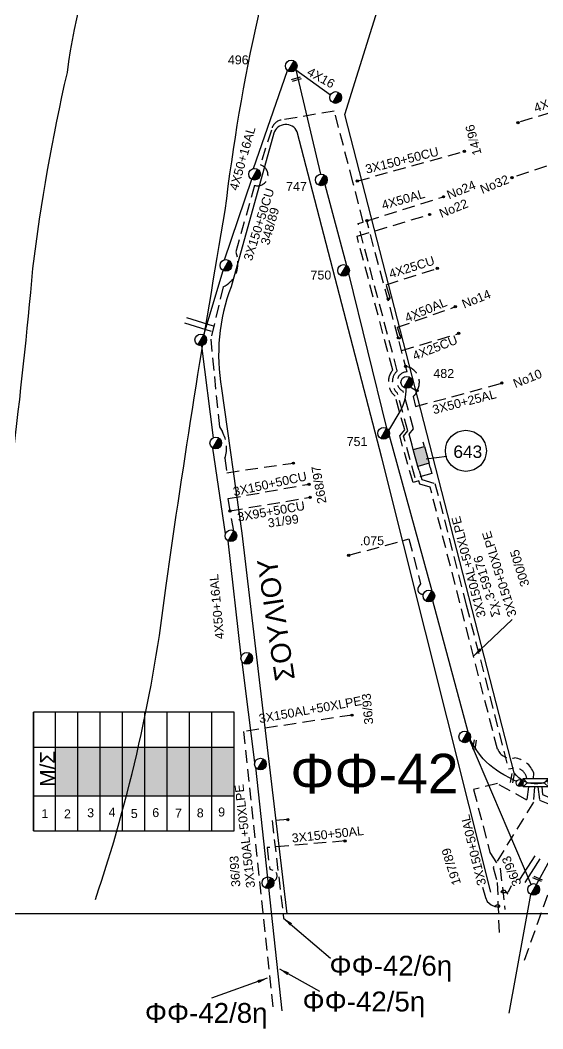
# Model space of a CAD drawing. Header units: millimetres. Extents: x 1905 to 5666, y 713 to 3158.
# Drawn here: x 2325.5 to 2431, y 713.5 to 917 of the extents above; entities that cross this region are included whole.
import ezdxf
from ezdxf.enums import TextEntityAlignment as Align

# ---------------------------------------------------------------- set-up
doc = ezdxf.new("R2010")
doc.units = ezdxf.units.MM
doc.linetypes.add('DASHED', pattern=[19.05, 12.7, -6.35])
for name, color, linetype in [('Link Box 4 Διευθύνσεων', 7, 'Continuous'), ('Ασφαλειοκιβώτια Χ.Τ 9 αναχωρήσεων', 7, 'Continuous'), ('Γέφυρες Εναερίου Δικτύου', 7, 'Continuous'), ('Γυμνά εναέρια ΧΤ (3Φ)   4x50AL', 7, 'Continuous'), ('Γυμνά εναέρια ΧΤ και ΦΟΠ (3Φ)   4x50+16AL', 7, 'Continuous'), ('Εναέρια παροχή ΧΤ 4x16', 7, 'SYN_LINE'), ('Επιγραφές - Σχήματα', 7, 'Continuous'), ('Καλώδια ΧΤ   3x150+50AL', 7, 'DASHED'), ('Καλώδια ΧΤ   3x150+50CU', 7, 'DASHED'), ('Καλώδια ΧΤ   3x150AL+50XLPE', 7, 'DASHED'), ('Καλώδια ΧΤ   3x50+25AL', 7, 'DASHED'), ('Καλώδια ΧΤ   3x95+50CU', 7, 'DASHED'), ('Καλώδια ΧΤ   4x25CU', 7, 'DASHED'), ('Καλώδια ΧΤ   4x50AL', 7, 'DASHED'), ('Μηχανική τομή', 7, 'Continuous'), ('Στύλος ΦΜ', 7, 'Continuous'), ('Στύλος ΦΜ @ 1', 7, 'Continuous'), ('Συνδέσεις', 7, 'Continuous'), ('Τομή', 7, 'Continuous'), ('Υποσταθμός εναέριος 2 στύλων', 7, 'Continuous'), ('Υποσταθμός πόλεως', 7, 'Continuous'), ('Υπόβαθρο ΔΕΗ', 7, 'Continuous'), ('Υπόγεια Καλώδια Δικτύου ΧΤ   .075', 7, 'DASHED')]:
    doc.layers.add(name, color=color, linetype=linetype)
doc.styles.get("Standard").update_dxf_attribs({"font": 'arial.ttf'})
doc.linetypes.add('SYN_LINE', pattern='A,0.5,-0.0001,["/\\/\\/\\/",Standard,S=0.1,R=0,X=0,Y=-0.05],-0.25', length=0.7501)
doc.dimstyles.new('ISO-25', dxfattribs={"dimtxt": 2.5, "dimasz": 2.5, "dimexe": 1.25, "dimexo": 0.625, "dimtad": 1, "dimtxsty": 'Standard', "dimcen": 2.5, "dimadec": 0, "dimazin": 0, "dimtfac": 1, "dimtmove": 0, "dimatfit": 3, "dimfxl": 1, "dimarcsym": 0})

# ---------------------------------------------------------------- blocks, each defined once
blk = doc.blocks.new('ΥΠΑΡΧΩΝ ΤΣΙΜΕΝΤΕΝΙΟΣ ΣΤΥΛΟΣ')
at = {"layer": 'Στύλος ΦΜ'}
blk.add_hatch(color=7, dxfattribs=at).paths.add_polyline_path([(-1.29, -2.28, 0.574793), (2.62, 0, 0.268822), (1.3, 2.27)])
at = {"layer": 'Στύλος ΦΜ', "color": 7}
blk.add_line((-1.29, -2.28), (1.3, 2.27), dxfattribs=at)
blk.add_circle((0, 0), 2.62, dxfattribs=at)
at = {"layer": 'Στύλος ΦΜ', "flags": 4}
for tag, p in [('ΑΡΙΘΜΟΣ', (-4.68, 8.05)), ('ΤΥΠΟΣ', (-4.91, 3.03))]:
    blk.add_attdef(tag, p, '', height=4, dxfattribs=at)
blk = doc.blocks.new('LINK BOX 4 ΑΝΑΧΩΡΗΣΕΩΝ')
at = {"layer": 'Link Box 4 Διευθύνσεων', "ltscale": 40}
blk.add_hatch(color=256, dxfattribs=at).paths.add_polyline_path([(-3.54, 0), (-3.54, -4.67), (3.54, -4.67), (3.54, 0)])
for p, q in [((-3.54, 0), (-5.33, 0)), ((5.33, 0), (3.54, 0)), ((-3.54, -4.67), (-5.33, -4.67)), ((5.33, -4.67), (3.54, -4.67))]:
    blk.add_line(p, q, dxfattribs=at)
blk.add_lwpolyline([(-3.54, -4.67), (-3.54, 0), (3.54, 0), (3.54, -4.67)], close=True, dxfattribs=at)
blk = doc.blocks.new('ΥΠΟΣΤΑΘΜΟΣ ΕΝΑΕΡΙΟΣ ΕΠΙ 2 ΣΤΥΛΩΝ')
at = {"layer": 'Υποσταθμός εναέριος 2 στύλων', "linetype": 'Continuous'}
for points in [[(-11.97, -2.11, 0.574793), (-8.45, -0.07, 0.268822), (-9.64, 1.98)], [(9.68, -2.15, 0.574793), (13.19, -0.1, 0.268822), (12.01, 1.95)]]:
    blk.add_hatch(color=256, dxfattribs=at).paths.add_polyline_path(points)
for p, q in [((-11.97, -2.11), (-9.64, 1.98)), ((9.68, -2.15), (12.01, 1.95))]:
    blk.add_line(p, q, dxfattribs=at)
for centre in [(-10.81, -0.07), (10.84, -0.1)]:
    blk.add_circle(centre, 2.36, dxfattribs=at)
at = {"layer": 'Υποσταθμός πόλεως', "linetype": 'Continuous', "ltscale": 40}
blk.add_lwpolyline([(-8.57, 2.82), (8.57, 2.82), (8.57, -2.82), (-8.57, -2.82)], close=True, dxfattribs=at)
for points in [[(-5.75, 0), (-8.57, 2.82)], [(-8.57, -2.82), (-5.75, 0)], [(-5.75, 0), (5.75, 0)], [(5.75, 0), (8.57, 2.82)], [(8.57, -2.82), (5.75, 0)]]:
    blk.add_lwpolyline(points, dxfattribs=at)
at = {"layer": 'Υποσταθμός εναέριος 2 στύλων', "ltscale": 40, "flags": 1}
for tag, p in [('ΜΕΤΑΣΧΗΜΑΤΙΣΜΟΣ', (14.09, 2.51)), ('ΙΣΧΥΣ', (14.07, -0.28)), ('ΑΡΙΘΜΟΣ', (14.19, -3))]:
    blk.add_attdef(tag, p, '', height=1.8, dxfattribs=at)
blk = doc.blocks.new('ΑΣΦΑΛΕΙΟΚΙΒΩΤΙΟ ΥΠΟΣΤΑΘΜΟΥ 9 ΑΝΑΧΩΡΗΣΕΩΝ')
at = {"layer": 'Ασφαλειοκιβώτια Χ.Τ 9 αναχωρήσεων', "ltscale": 40}
for p, q in [((-23.8, 40.36), (24.02, 40.36)), ((-9.72, 40.36), (-9.72, -40.64)), ((9.94, 40.36), (9.94, -40.64)), ((-23.8, 31.36), (24.02, 31.36)), ((-23.8, 22.36), (24.02, 22.36)), ((-23.8, 13.36), (24.02, 13.36)), ((-23.8, 4.36), (24.02, 4.36)), ((-23.8, -4.64), (24.02, -4.64)), ((-23.8, -13.64), (24.02, -13.64)), ((-23.8, -22.64), (24.02, -22.64)), ((-23.8, -31.64), (24.02, -31.64))]:
    blk.add_line(p, q, dxfattribs=at)
at = {"layer": 'Ασφαλειοκιβώτια Χ.Τ 9 αναχωρήσεων'}
blk.add_lwpolyline([(-23.8, -40.64), (24.02, -40.64), (24.02, 40.36), (-23.8, 40.36)], close=True, dxfattribs=at)
for s, p in [('1', (-18.67, 37.12)), ('2', (-18.76, 28.01)), ('3', (-18.31, 18.64)), ('4', (-18.05, 9.99)), ('5', (-18.64, 1.02)), ('6', (-18.25, -7.64)), ('7', (-18.51, -16.8)), ('8', (-18.38, -25.61)), ('9', (-18.01, -34.24))]:
    blk.add_text(s, height=3.6, rotation=270, dxfattribs=at).set_placement(p)
at = {"layer": 'Ασφαλειοκιβώτια Χ.Τ 9 αναχωρήσεων', "ltscale": 40}
for tag, height, p in [('ΟΝΟΜΑ', 5, (-0.16, 44.31)), ('ΚΕΙΜΕΝΟ 1', 2, (17.06, 35.59)), ('ΚΕΙΜΕΝΟ 2', 2, (17.06, 26.88)), ('ΚΕΙΜΕΝΟ 3', 2, (17.06, 17.69)), ('ΚΕΙΜΕΝΟ 4', 2, (17.06, 8.71)), ('ΚΕΙΜΕΝΟ 5', 2, (17.06, -0.13)), ('ΚΕΙΜΕΝΟ 6', 2, (17.06, -9.05)), ('ΚΕΙΜΕΝΟ 7', 2, (17.06, -18.13)), ('ΚΕΙΜΕΝΟ 8', 2, (17.06, -26.85)), ('ΚΕΙΜΕΝΟ 9', 2, (17.06, -35.99)), ('ΣΧ', 2, (-0.1, -42.64))]:
    blk.add_attdef(tag, text='', height=height, dxfattribs=at).set_placement(p, align=Align.MIDDLE_CENTER)
blk = doc.blocks.new('ΤΟΜΗ')
at = {"layer": 'Τομή', "ltscale": 40}
for p, q in [((-5.68, 0), (5.68, 0)), ((5.68, -2.33), (-5.68, -2.33))]:
    blk.add_line(p, q, dxfattribs=at)
blk = doc.blocks.new('ΜΗΧΑΝΙΚΗ ΤΟΜΗ')
at = {"layer": 'Μηχανική τομή', "ltscale": 40}
for p, q in [((-1.89, 0.78), (1.89, 0.78)), ((1.89, 0), (-1.89, 0))]:
    blk.add_line(p, q, dxfattribs=at)
blk = doc.blocks.new('_ΣΥΝΔΕΣΗ')
at = {"layer": 'Συνδέσεις', "linetype": 'SYN_LINE', "ltscale": 40}
blk.add_hatch(color=256, dxfattribs=at).paths.add_polyline_path([(0.5, -0.01, 1), (-0.5, -0.01, 1)])
at = {"layer": 'Συνδέσεις'}
blk.add_circle((0, -0.01), 0.5, dxfattribs=at)

msp = doc.modelspace()

# ---------------------------------------------------------------- hatches: boundary and pattern name
at = {"layer": 'Ασφαλειοκιβώτια Χ.Τ 9 αναχωρήσεων', "ltscale": 0.2}
for color, points in [(1, [(2332.62, 760.49), (2337.12, 760.49), (2337.12, 770.31), (2332.62, 770.31)]), (2, [(2337.12, 770.31), (2337.12, 760.49), (2341.62, 760.49), (2341.62, 770.31)]), (85, [(2341.62, 770.31), (2341.62, 760.49), (2346.12, 760.49), (2346.12, 770.31)]), (190, [(2346.12, 770.31), (2346.12, 760.49), (2350.62, 760.49), (2350.62, 770.31)]), (6, [(2350.62, 770.31), (2350.62, 760.49), (2355.12, 760.49), (2355.12, 770.31)]), (27, [(2355.12, 770.31), (2355.12, 760.49), (2359.62, 760.49), (2359.62, 770.31)]), (151, [(2359.62, 770.31), (2359.62, 760.49), (2364.12, 760.49), (2364.12, 770.31)]), (133, [(2364.12, 770.31), (2364.12, 760.49), (2368.62, 760.49), (2368.62, 770.31)])]:
    msp.add_hatch(color=color, dxfattribs=at).paths.add_polyline_path(points)

# ---------------------------------------------------------------- linework, layer by layer
at = {"layer": 'Γέφυρες Εναερίου Δικτύου', "color": 6, "linetype": 'DASHED', "ltscale": 0.2}
for points in [[(2429.27, 762.29), (2429.05, 759.2), (2420.95, 746.05), (2421.75, 743.04), (2422.12, 732.91)], [(2379.5, 755.72), (2376.29, 755.5), (2378.63, 735.83)]]:
    msp.add_lwpolyline(points, dxfattribs=at)
at = {"layer": 'Γέφυρες Εναερίου Δικτύου', "color": 190, "linetype": 'DASHED', "ltscale": 0.2}
msp.add_lwpolyline([(2429.96, 762.29), (2430.29, 759.6), (2435.79, 757.45), (2434.03, 753.93, 0.542292), (2434.96, 752.33, -0.494992), (2435.74, 751.21), (2427.1, 727.05)], format="xyb", dxfattribs=at)
at = {"layer": 'Γυμνά εναέρια ΧΤ (3Φ)   4x50AL', "color": 1, "linetype": 'DASHED', "ltscale": 0.2}
msp.add_lwpolyline([(2395.41, 876.54), (2410.91, 881.39)], dxfattribs=at)
msp.add_lwpolyline([(2401.77, 852.95, 1.545371), (2402.13, 853.35), (2401.62, 855.06), (2413.22, 859.16)], format="xyb", dxfattribs=at)
at = {"layer": 'Γυμνά εναέρια ΧΤ και ΦΟΠ (3Φ)   4x50+16AL', "color": 1, "ltscale": 0.2}
for points in [[(2372.53, 887.09), (2379.4, 906.89)], [(2381.07, 907.03), (2386.11, 885.96)], [(2366.69, 868.68), (2372.2, 884.92)], [(2386.93, 883.84), (2391.31, 867.55)], [(2362.51, 853.52), (2366.41, 866.51)], [(2391.72, 865.9), (2399.42, 834.68)], [(2405.51, 842.17), (2404.2, 843)], [(2399.91, 833.19), (2408.53, 801.85)], [(2408.66, 799.89), (2415.79, 773.42)], [(2416.16, 771.71), (2428.56, 742.65)]]:
    msp.add_lwpolyline(points, dxfattribs=at)
at = {"layer": 'Γυμνά εναέρια ΧΤ και ΦΟΠ (3Φ)   4x50+16AL', "color": 190, "ltscale": 0.2}
for points in [[(2364.45, 832.76), (2362.1, 851.34)], [(2366.89, 813.36), (2364.37, 830.66)], [(2370.09, 788.68), (2367.42, 811.95)], [(2372.82, 767.23), (2370.24, 787.55)], [(2372.95, 766.29), (2378.26, 717.11)]]:
    msp.add_lwpolyline(points, dxfattribs=at)
at = {"layer": 'Γυμνά εναέρια ΧΤ και ΦΟΠ (3Φ)   4x50+16AL', "color": 1, "ltscale": 0.2}
for points in [[(2399.85, 834.25), (2402.15, 838.05, 0.150069), (2403.34, 842.78, -1.052843)], [(2425.64, 763.37), (2423.07, 764.76, -0.113065), (2417.84, 769.36, -0.035292), (2416.27, 771.9, -3.582587)]]:
    msp.add_lwpolyline(points, format="xyb", dxfattribs=at)
at = {"layer": 'Γυμνά εναέρια ΧΤ και ΦΟΠ (3Φ)   4x50+16AL', "color": 27, "ltscale": 0.2}
for points in [[(2429.68, 742.62), (2435.91, 754.07)], [(2424.15, 716.61), (2428.52, 740.57)]]:
    msp.add_lwpolyline(points, dxfattribs=at)
at = {"layer": 'Εναέρια παροχή ΧΤ 4x16', "color": 1, "ltscale": 10}
msp.add_lwpolyline([(2381.07, 907.03), (2388.11, 901.99)], dxfattribs=at)
at = {"layer": 'Επιγραφές - Σχήματα', "ltscale": 0.2}
msp.add_line((2407.41, 828.52), (2411.59, 829.03), dxfattribs=at)
at = {"layer": 'Επιγραφές - Σχήματα'}
msp.add_lwpolyline([(1913.02, 1736.66), (2919.02, 1736.66), (2919.02, 736.68), (1913.02, 736.68)], close=True, dxfattribs=at)
at = {"layer": 'Επιγραφές - Σχήματα', "ltscale": 40}
for points in [[(2418.8, 742.05), (2419.36, 739.95), (2419.71, 739.19), (2420.55, 738.49), (2421.25, 738.14), (2421.74, 738.07), (2422.3, 738.07), (2422.3, 738.28), (2421.95, 738.49), (2421.67, 738.42), (2421.32, 738.21), (2421.18, 738.07)], [(2424.6, 742.33), (2423.97, 741.07), (2423.41, 740.93), (2422.72, 740.93), (2422.51, 741.14), (2422.79, 741.49), (2423.2, 741.49), (2423.55, 741.07), (2423.76, 740.79), (2423.9, 740.72)]]:
    msp.add_lwpolyline(points, dxfattribs=at)
at = {"layer": 'Επιγραφές - Σχήματα', "ltscale": 0.2}
msp.add_circle((2415.42, 830.12), 4.14, dxfattribs=at)
at = {"layer": 'Καλώδια ΧΤ   3x150+50AL', "color": 85, "ltscale": 0.2}
msp.add_lwpolyline([(2430.78, 762.29), (2430.9, 760.79), (2436.68, 758.2), (2441.43, 767.19), (2441.56, 768.43, -0.265185), (2442.3, 769.44), (2454.88, 786.97), (2455.83, 789.58, -0.837258), (2460.28, 789.55), (2467.91, 788.74), (2468.78, 785.37), (2469.51, 785.01)], format="xyb", dxfattribs=at)
at = {"layer": 'Καλώδια ΧΤ   3x150+50AL', "color": 151, "ltscale": 0.2}
msp.add_lwpolyline([(2428.05, 762.29), (2427.72, 759.65), (2421.78, 762.96), (2416.99, 761.8), (2420.25, 749.09), (2422.36, 745.84), (2423.3, 737.59)], dxfattribs=at)
at = {"layer": 'Καλώδια ΧΤ   3x150+50AL', "color": 190, "ltscale": 0.2}
msp.add_lwpolyline([(2391.05, 751.4), (2375.28, 750.04), (2375.84, 745.73), (2376.49, 745.52, -0.837049), (2376.15, 743.15, 61.759212)], format="xyb", dxfattribs=at)
at = {"layer": 'Καλώδια ΧΤ   3x150+50CU', "color": 2, "ltscale": 0.2}
msp.add_lwpolyline([(2408.23, 826.74), (2408.55, 825.57), (2405.16, 824.64), (2402.83, 833.1), (2403.72, 834.16), (2401.62, 841.77, -0.456121), (2401.58, 846.25), (2393.66, 875.97), (2394.7, 876.29), (2392.63, 884.34), (2388.86, 898.67), (2378.14, 896.87, 0.3371), (2376.22, 894.83), (2373.9, 887.9), (2374.42, 887.6, -0.879637), (2372.77, 883.69), (2368.97, 870.23), (2369.23, 869.27, -0.362511), (2366.45, 863.19), (2363.92, 852.67), (2365.66, 834.96), (2366.27, 833.92, -0.218115), (2366.79, 828.66), (2367.14, 825.71), (2380.63, 827.66)], format="xyb", dxfattribs=at)
at = {"layer": 'Καλώδια ΧΤ   3x150+50CU', "ltscale": 0.2}
msp.add_lwpolyline([(2393.5, 884.56), (2415.12, 890.57)], dxfattribs=at)
at = {"layer": 'Καλώδια ΧΤ   3x150+50CU', "color": 190, "ltscale": 0.2}
msp.add_lwpolyline([(2367.84, 818.02), (2367.42, 820.48), (2383.76, 823.4)], dxfattribs=at)
at = {"layer": 'Καλώδια ΧΤ   3x150AL+50XLPE', "color": 133, "ltscale": 0.2}
msp.add_lwpolyline([(2429.05, 763.97), (2429.13, 765.08, 0.281696), (2425.26, 768.15, -0.354632), (2421.79, 769.93), (2408.21, 822.8), (2406.12, 823.41), (2405.94, 824.04), (2404.76, 823.71), (2402.06, 833.13), (2403.07, 834.34), (2401.13, 841.16, -0.415276), (2400.65, 846.42), (2393.45, 873.42), (2408.11, 877.82)], format="xyb", dxfattribs=at)
at = {"layer": 'Καλώδια ΧΤ   3x150AL+50XLPE', "color": 1, "linetype": 'DASHED', "ltscale": 0.2}
msp.add_lwpolyline([(2404.57, 831.25), (2403.95, 833.5), (2403.95, 833.5), (2403.95, 833.5), (2404.84, 834.57), (2402.74, 842.18, -0.813224), (2403.54, 846.05), (2401.77, 852.95), (2395.41, 876.54)], format="xyb", dxfattribs=at)
at = {"layer": 'Καλώδια ΧΤ   3x150AL+50XLPE', "color": 2, "ltscale": 0.2}
msp.add_lwpolyline([(2405.98, 826.12), (2406.54, 824.33), (2409.19, 823.56), (2415.5, 799.04), (2424.01, 765.93), (2424.95, 766.07, -0.421277), (2427.72, 763.97, -8.123086)], format="xyb", dxfattribs=at)
at = {"layer": 'Καλώδια ΧΤ   3x150AL+50XLPE', "color": 151, "ltscale": 0.2}
msp.add_lwpolyline([(2392.46, 776.81), (2370.54, 773.49), (2376.55, 717.1)], dxfattribs=at)
at = {"layer": 'Καλώδια ΧΤ   3x50+25AL', "color": 1, "ltscale": 0.2}
msp.add_lwpolyline([(2403.25, 847.18, -0.545953), (2405.51, 842.17, -0.194179), (2404.77, 841.1), (2405.25, 839.05), (2422.63, 843.76)], format="xyb", dxfattribs=at)
at = {"layer": 'Καλώδια ΧΤ   3x95+50CU', "color": 190, "ltscale": 0.2}
msp.add_lwpolyline([(2368.59, 813.99), (2367.84, 818.02), (2384.01, 820.75)], dxfattribs=at)
at = {"layer": 'Καλώδια ΧΤ   4x25CU', "color": 5, "ltscale": 0.2}
msp.add_lwpolyline([(2439.73, 900.58), (2425.94, 896.35)], dxfattribs=at)
at = {"layer": 'Καλώδια ΧΤ   4x25CU', "color": 1, "ltscale": 0.2}
msp.add_lwpolyline([(2399.94, 860.86, 0.845308), (2400.13, 860.99), (2399.33, 863.65), (2409.67, 866.95)], format="xyb", dxfattribs=at)
msp.add_lwpolyline([(2402.47, 850.36), (2413.89, 853.76)], dxfattribs=at)
at = {"layer": 'Καλώδια ΧΤ   4x50AL', "color": 5, "ltscale": 0.2}
msp.add_lwpolyline([(2442.54, 891.15), (2424.72, 885.27)], dxfattribs=at)
at = {"layer": 'Υπόβαθρο ΔΕΗ', "ltscale": 0.2}
for points in [[(2451.28, 1217.94, -0.000751), (2419.57, 1157.15, -0.005597), (2382.15, 1080.8, -0.001309), (2336.71, 994.08, 0.071105), (2316.91, 940.19, 0.046429), (2302.72, 849.51, -0.000029), (2295.68, 793.56, -0.033052), (2282.76, 737.81, 2.551334)], [(2340.65, 739.61, 0.052154), (2354.92, 802.95, -0.007898), (2366.86, 878.6, -0.025937), (2373.54, 917.81, -0.105265), (2392.43, 977.28, 0.00137), (2432.82, 1055.04, -0.014137), (2450.96, 1090.01, -0.057124), (2470.3, 1094.7, -0.086908), (2486.08, 1093.11, -0.29277), (2494.81, 1081.75, -0.184431), (2492.84, 1072.18, -0.05588), (2490.41, 1070.86, -0.002463), (2436.78, 1048.45, 0.338958)], [(2305.44, 738.79, 0.080852), (2318.63, 790.18, 0.016057), (2328.03, 866.88, -0.02669), (2334.99, 906.48, -0.062898), (2343.94, 940.29, -0.048947), (2362.64, 992.5, 0.027574)], [(2420.49, 741.04), (2398.43, 828.7), (2381.38, 894.51, 0.683572), (2376.64, 894.19), (2368.04, 863.24, 0.136008), (2366.11, 842.72), (2370.21, 813.53), (2379.25, 736.66)]]:
    msp.add_lwpolyline(points, format="xyb", dxfattribs=at)
msp.add_lwpolyline([(2434.25, 765.92, -0.580644), (2425.18, 765.17), (2406.96, 836.04), (2391.01, 898.02), (2405.1, 943.21), (2424.8, 953.38), (2449.07, 862.84), (2460.74, 817.64), (2452.87, 795.73), (2439.1, 777.61)], format="xyb", close=True, dxfattribs=at)
at = {"layer": 'Υπόγεια Καλώδια Δικτύου ΧΤ   .075', "color": 1, "ltscale": 0.2}
msp.add_lwpolyline([(2391.79, 809.04), (2403.93, 812.34), (2406.28, 803.28), (2405.87, 802.69, 0.675646), (2406.84, 801.23, 1.1517)], format="xyb", dxfattribs=at)

# ---------------------------------------------------------------- block references
at = {"layer": 'Link Box 4 Διευθύνσεων', "xscale": 0.5, "yscale": 0.5, "zscale": 0.5, "rotation": 285.3889754812712}
msp.add_blockref('LINK BOX 4 ΑΝΑΧΩΡΗΣΕΩΝ', (2407.53, 829.31), dxfattribs=at)
at = {"layer": 'Ασφαλειοκιβώτια Χ.Τ 9 αναχωρήσεων', "xscale": 0.5, "yscale": 0.5, "zscale": 0.5, "rotation": 90}
msp.add_blockref('ΑΣΦΑΛΕΙΟΚΙΒΩΤΙΟ ΥΠΟΣΤΑΘΜΟΥ 9 ΑΝΑΧΩΡΗΣΕΩΝ', (2348.3, 765.34), dxfattribs=at)
at = {"layer": 'Μηχανική τομή'}
for p, xscale, yscale, zscale, rotation in [((2381.16, 905.3), 0.5000000000003099, 0.5000000000003099, 0.5000000000003099, 196.2823435483727), ((2417.37, 770.8), 0.5000000000002988, 0.5000000000002988, 0.5000000000002988, 79.94545116947702), ((2424.98, 764.02), 0.5000000000002988, 0.5000000000002988, 0.5000000000002988, 79.94545116947702), ((2429.98, 743.94), 0.500000000000338, 0.500000000000338, 0.500000000000338, 156.8515775627483)]:
    msp.add_blockref('ΜΗΧΑΝΙΚΗ ΤΟΜΗ', p, dxfattribs=dict(at, xscale=xscale, yscale=yscale, zscale=zscale, rotation=rotation))
at = {"layer": 'Στύλος ΦΜ @ 1', "ltscale": 40}
ref = msp.add_blockref('ΥΠΑΡΧΩΝ ΤΣΙΜΕΝΤΕΝΙΟΣ ΣΤΥΛΟΣ', (2380.16, 907.78), dxfattribs=dict(at, xscale=0.4499999999998181, yscale=0.4499999999998181, zscale=0.4499999999998181))
ref.add_attrib('ΤΥΠΟΣ', '496', (2367.38, 908.12), dxfattribs={"layer": 'Στύλος ΦΜ', "height": 1.8, "flags": 4})
at = {"layer": 'Στύλος ΦΜ @ 1', "ltscale": 40, "xscale": 0.4499999999998181, "yscale": 0.4499999999998181, "zscale": 0.4499999999998181}
for p in [(2389.14, 901.42), (2372.78, 885.94), (2366.99, 867.54), (2361.92, 852.5), (2364.95, 831.69), (2368, 812.97), (2407.95, 800.83), (2371.19, 788.25), (2415.2, 772.4), (2373.96, 766.9), (2375.48, 742.96)]:
    msp.add_blockref('ΥΠΑΡΧΩΝ ΤΣΙΜΕΝΤΕΝΙΟΣ ΣΤΥΛΟΣ', p, dxfattribs=at)
at = {"layer": 'Στύλος ΦΜ @ 1', "ltscale": 40}
ref = msp.add_blockref('ΥΠΑΡΧΩΝ ΤΣΙΜΕΝΤΕΝΙΟΣ ΣΤΥΛΟΣ', (2386.24, 884.79), dxfattribs=dict(at, xscale=0.4499999999998181, yscale=0.4499999999998181, zscale=0.4499999999998181))
ref.add_attrib('ΤΥΠΟΣ', '747', (2379.13, 882.57), dxfattribs={"layer": 'Στύλος ΦΜ', "height": 1.8, "flags": 4})
ref = msp.add_blockref('ΥΠΑΡΧΩΝ ΤΣΙΜΕΝΤΕΝΙΟΣ ΣΤΥΛΟΣ', (2390.73, 866.53), dxfattribs=dict(at, xscale=0.4499999999998181, yscale=0.4499999999998181, zscale=0.4499999999998181))
ref.add_attrib('ΤΥΠΟΣ', '750', (2384.06, 864.69), dxfattribs={"layer": 'Στύλος ΦΜ', "height": 1.8, "flags": 4})
ref = msp.add_blockref('ΥΠΑΡΧΩΝ ΤΣΙΜΕΝΤΕΝΙΟΣ ΣΤΥΛΟΣ', (2403.49, 843.94), dxfattribs=dict(at, xscale=0.4499999999998181, yscale=0.4499999999998181, zscale=0.4499999999998181))
ref.add_attrib('ΤΥΠΟΣ', '482', (2408.86, 844.83), dxfattribs={"layer": 'Στύλος ΦΜ', "height": 1.8, "flags": 4})
ref = msp.add_blockref('ΥΠΑΡΧΩΝ ΤΣΙΜΕΝΤΕΝΙΟΣ ΣΤΥΛΟΣ', (2398.83, 833.66), dxfattribs=dict(at, xscale=0.4499999999998181, yscale=0.4499999999998181, zscale=0.4499999999998181))
ref.add_attrib('ΤΥΠΟΣ', '751', (2391.36, 831.08), dxfattribs={"layer": 'Στύλος ΦΜ', "height": 1.8, "flags": 4})
ref = msp.add_blockref('ΥΠΑΡΧΩΝ ΤΣΙΜΕΝΤΕΝΙΟΣ ΣΤΥΛΟΣ', (2429.1, 741.6), dxfattribs=dict(at, xscale=0.4499999999998181, yscale=0.4499999999998181, zscale=0.4499999999998181))
ref.add_attrib('ΤΥΠΟΣ', '365', (2436.9, 744.26), dxfattribs={"layer": 'Στύλος ΦΜ', "height": 1.8, "flags": 4})
at = {"layer": 'Συνδέσεις', "xscale": 0.4499999999998181, "yscale": 0.4499999999998181, "zscale": 0.4499999999998181}
for p in [(2425.94, 896.35), (2415.12, 890.57), (2424.72, 885.27), (2393.5, 884.56), (2410.91, 881.39), (2408.11, 877.82), (2395.48, 876.59), (2409.66, 866.93), (2399.73, 860.78), (2413.28, 859.23), (2401.75, 852.93), (2413.95, 853.83), (2403.25, 847.18), (2422.69, 843.83), (2405.57, 842.25), (2380.61, 827.64), (2383.75, 823.38), (2383.99, 820.72), (2367.82, 818), (2391.78, 809.02), (2392.45, 776.79), (2379.48, 755.7), (2391.04, 751.38)]:
    msp.add_blockref('_ΣΥΝΔΕΣΗ', p, dxfattribs=at)
at = {"layer": 'Τομή'}
for p, xscale, yscale, zscale, rotation in [((2361.72, 856.18), 0.5000000000000027, 0.5000000000000027, 0.5000000000000027, 342.7978249123093), ((2428.85, 745.4), 0.5000000000001016, 0.5000000000001016, 0.5000000000001016, 237.2401517756719)]:
    msp.add_blockref('ΤΟΜΗ', p, dxfattribs=dict(at, xscale=xscale, yscale=yscale, zscale=zscale, rotation=rotation))
at = {"layer": 'Υποσταθμός εναέριος 2 στύλων', "xscale": 0.2983652596669799, "yscale": 0.2983652596669799, "zscale": 0.2983652596669799}
msp.add_blockref('ΥΠΟΣΤΑΘΜΟΣ ΕΝΑΕΡΙΟΣ ΕΠΙ 2 ΣΤΥΛΩΝ', (2429.52, 763.13), dxfattribs=at)

# ---------------------------------------------------------------- texts
at = {"layer": 'Γυμνά εναέρια ΧΤ (3Φ)   4x50AL', "ltscale": 0.2}
for s, rotation, p in [('4X25AL', 20.1344, (2433.42, 900.75)), ('4X50AL', 15.9312, (2402.77, 880.87)), ('4X50AL', 22.6008, (2407.33, 858.56))]:
    msp.add_text(s, height=1.8, rotation=rotation, dxfattribs=at).set_placement(p, align=Align.MIDDLE)
at = {"layer": 'Γυμνά εναέρια ΧΤ και ΦΟΠ (3Φ)   4x50+16AL', "ltscale": 0.2}
for rotation, p in [(74.1428, (2370.31, 889.12)), (95.4134, (2365.13, 798.67))]:
    msp.add_text('4X50+16AL', height=1.8, rotation=rotation, dxfattribs=at).set_placement(p, align=Align.MIDDLE)
at = {"layer": 'Εναέρια παροχή ΧΤ 4x16', "ltscale": 20}
msp.add_text('4X16', height=1.8, rotation=331.034, dxfattribs=at).set_placement((2386.19, 905.41), align=Align.MIDDLE)
at = {"layer": 'Επιγραφές - Σχήματα', "ltscale": 0.2, "attachment_point": 1}
for s, insert, char_height, width, rotation in [('14/96', (2416.88, 889.58), 1.8, 6.948, 104.8442), ('Νο32', (2418.07, 883.62), 1.8, 6.948, 22.0147), ('Νο24', (2411.36, 882.5), 1.8, 6.948, 22.0147), ('Νο22', (2409.81, 878.76), 1.8, 6.948, 22.0147), ('348/89', (2373.96, 872.01), 1.8, 20.2521, 74.3782), ('Νο14', (2414.4, 860.48), 1.8, 6.948, 22.0147), ('Νο10', (2424.74, 844.43), 1.8, 6.948, 22.0147), ('268/97', (2385.53, 819.3), 1.8, 20.2521, 99.8037), ('31/99', (2375.31, 816.41), 1.8, 20.2521, 8.344), ('300/05', (2426.56, 802.5), 1.8, 6.948, 107.2504), ('Σχ.3-59176', (2420.68, 796.39), 1.8, 6.948, 107.2504), ('ΣΟΥΛΙΟΥ', (2376.97, 783.45), 4, 39.5466, 98.617), ('36/93', (2394.95, 774.82), 1.8, 6.948, 95.1578), ('Μ/Σ', (2329.46, 762.33), 3, 4.598, 90), ('197/89', (2412.75, 742.27), 1.8, 6.948, 107.2504), ('36/93', (2368.11, 742.06), 1.8, 6.948, 93.8039), ('36/93', (2425.02, 742.05), 1.8, 6.948, 112.5152)]:
    msp.add_mtext(s, dxfattribs=dict(at, insert=insert, char_height=char_height, width=width, rotation=rotation))
for s, insert, char_height, width in [('643', (2412.9, 831.19), 2.5, 5.5926), ('ΦΦ-42', (2379.97, 768.98), 8, 50.8867), ('ΦΦ-42/6η', (2387.9, 728.22), 4, 39.5466), ('ΦΦ-42/5η', (2382.46, 721), 4, 39.5466), ('ΦΦ-42/8η', (2350.63, 718.69), 4, 39.5466)]:
    msp.add_mtext(s, dxfattribs=dict(at, insert=insert, char_height=char_height, width=width))
at = {"layer": 'Καλώδια ΧΤ   3x150+50AL', "ltscale": 0.2}
for rotation, p in [(103.5602, (2416.95, 749.54)), (6.0668, (2387.54, 752.73))]:
    msp.add_text('3X150+50AL', height=1.8, rotation=rotation, dxfattribs=at).set_placement(p, align=Align.MIDDLE)
at = {"layer": 'Καλώδια ΧΤ   3x150+50CU', "ltscale": 0.2}
for rotation, p in [(14.1449, (2402.52, 888.76)), (72.4888, (2373.64, 875.81)), (12.2841, (2375.86, 823.45))]:
    msp.add_text('3X150+50CU', height=1.8, rotation=rotation, dxfattribs=at).set_placement(p, align=Align.MIDDLE)
at = {"layer": 'Καλώδια ΧΤ   3x150AL+50XLPE', "ltscale": 0.2}
for rotation, p in [(104.4833, (2415.98, 806.69)), (10.0713, (2384, 777.9)), (96.5054, (2370.81, 752.37))]:
    msp.add_text('3X150AL+50XLPE', height=1.8, rotation=rotation, dxfattribs=at).set_placement(p, align=Align.MIDDLE)
at = {"layer": 'Καλώδια ΧΤ   3x150AL+50XLPE', "ltscale": 0.2, "insert": (2423.98, 796.41), "char_height": 1.8, "width": 6.948, "attachment_point": 1, "rotation": 107.2504}
msp.add_mtext('3Χ150+50XLPE', dxfattribs=at)
at = {"layer": 'Καλώδια ΧΤ   3x50+25AL', "ltscale": 0.2}
msp.add_text('3X50+25AL', height=1.8, rotation=14.4078, dxfattribs=at).set_placement((2415.11, 840.01), align=Align.MIDDLE)
at = {"layer": 'Καλώδια ΧΤ   3x95+50CU', "ltscale": 0.2}
msp.add_text('3X95+50CU', height=1.8, rotation=9.9315, dxfattribs=at).set_placement((2376.11, 817.91), align=Align.MIDDLE)
at = {"layer": 'Καλώδια ΧΤ   4x25CU', "ltscale": 0.2}
for rotation, p in [(17.5971, (2404.49, 867.19)), (21.3276, (2409.18, 850.92))]:
    msp.add_text('4X25CU', height=1.8, rotation=rotation, dxfattribs=at).set_placement(p, align=Align.MIDDLE)
at = {"layer": 'Υπόγεια Καλώδια Δικτύου ΧΤ   .075', "ltscale": 0.2}
msp.add_text('.075', height=1.8, rotation=0.4163, dxfattribs=at).set_placement((2396.47, 811.98), align=Align.MIDDLE)

# ---------------------------------------------------------------- leaders
at = {"layer": 'Επιγραφές - Σχήματα', "ltscale": 40}
for points in [[(2416.93, 788.65), (2424.76, 796.08)], [(2378.63, 735.83), (2388.09, 727.73)], [(2377.79, 725.56), (2385.89, 721.08)], [(2375.34, 723.68), (2364.11, 719.69)]]:
    msp.add_leader(points, dimstyle='ISO-25', override={"dimasz": 2, "dimtad": 0}, dxfattribs=at)

doc.saveas('drawing.dxf')
